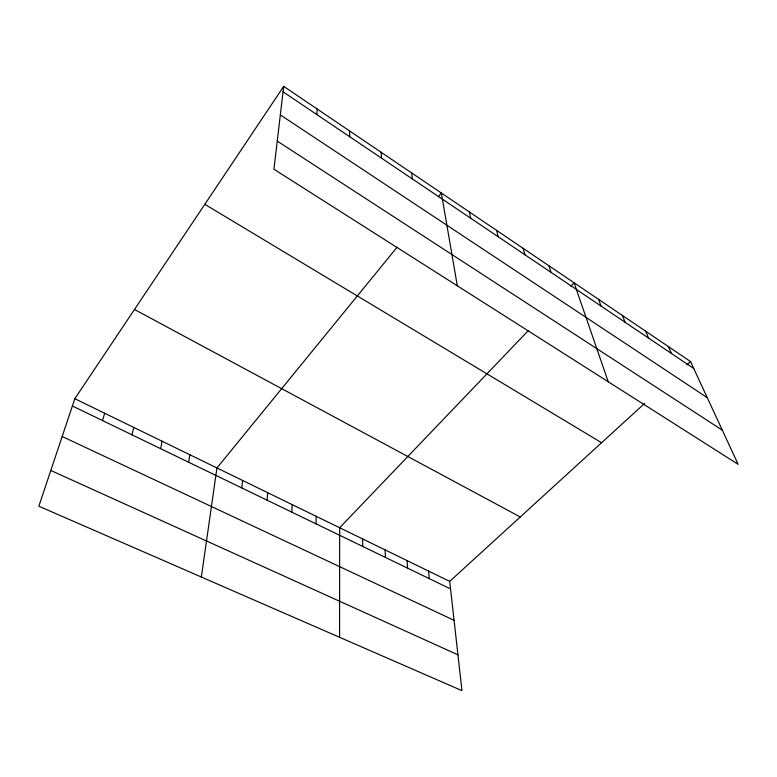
<?xml version="1.0" encoding="UTF-8"?>
<svg xmlns="http://www.w3.org/2000/svg" width="777" height="777" viewBox="0 0 777 777"><rect width="100%" height="100%" fill="white"/><g stroke="black" fill="none" stroke-linecap="round" stroke-linejoin="round"><path stroke-width="1.17" d="M339.578 637.295L339.656 527.748L528.282 330.633M315.996 523.834L316.19 516.317M316.89 114.607L317.152 108.994M291.812 512.14L292.21 504.632M267.074 500.174L267.686 492.686M241.773 487.927L242.609 480.468M283.692 86.364L273.941 169.231L738.15 464.345L690.52 361.548L283.692 86.364L74.825 398.708L38.85 506.206L461.956 690.636L449.708 581.371L644.716 403.36M201.35 577.039L216.948 467.958L397.134 247.173M188.568 462.198L189.889 454.778M160.596 448.659L162.17 441.268M131.925 434.79L133.77 427.428M102.525 420.571L104.662 413.247M438.296 196.736L441.346 192.997L457.313 285.81M570.813 286.189L574.077 282.779L608.245 381.76M686.946 364.811L690.52 361.548M50.806 470.473L457.944 654.826M62.179 436.509L454.069 620.318M72.387 405.992L450.553 588.927M74.825 398.708L449.708 581.371M134.489 309.489L520.25 516.977M204.817 204.312L601.592 442.725M277.253 141.093L722.309 430.167M280.332 114.899L707.264 397.678M283.051 91.812L693.744 368.512M668.385 346.571L671.445 353.486M645.697 331.225L648.581 338.082M622.435 315.491L625.126 322.28M598.562 299.339L601.068 306.07M548.931 265.773L551.01 272.338M523.115 248.31L524.961 254.798M496.6 230.38L498.203 236.762M469.357 211.946L470.697 218.23M411.655 172.921L412.422 178.972M428.613 571.095L429.302 578.651M381.089 152.243L381.536 158.158M407.08 560.606L407.604 568.152M385.081 549.883L385.441 557.43M362.616 538.937L362.791 546.474M349.601 130.944L349.708 136.723"/></g></svg>
